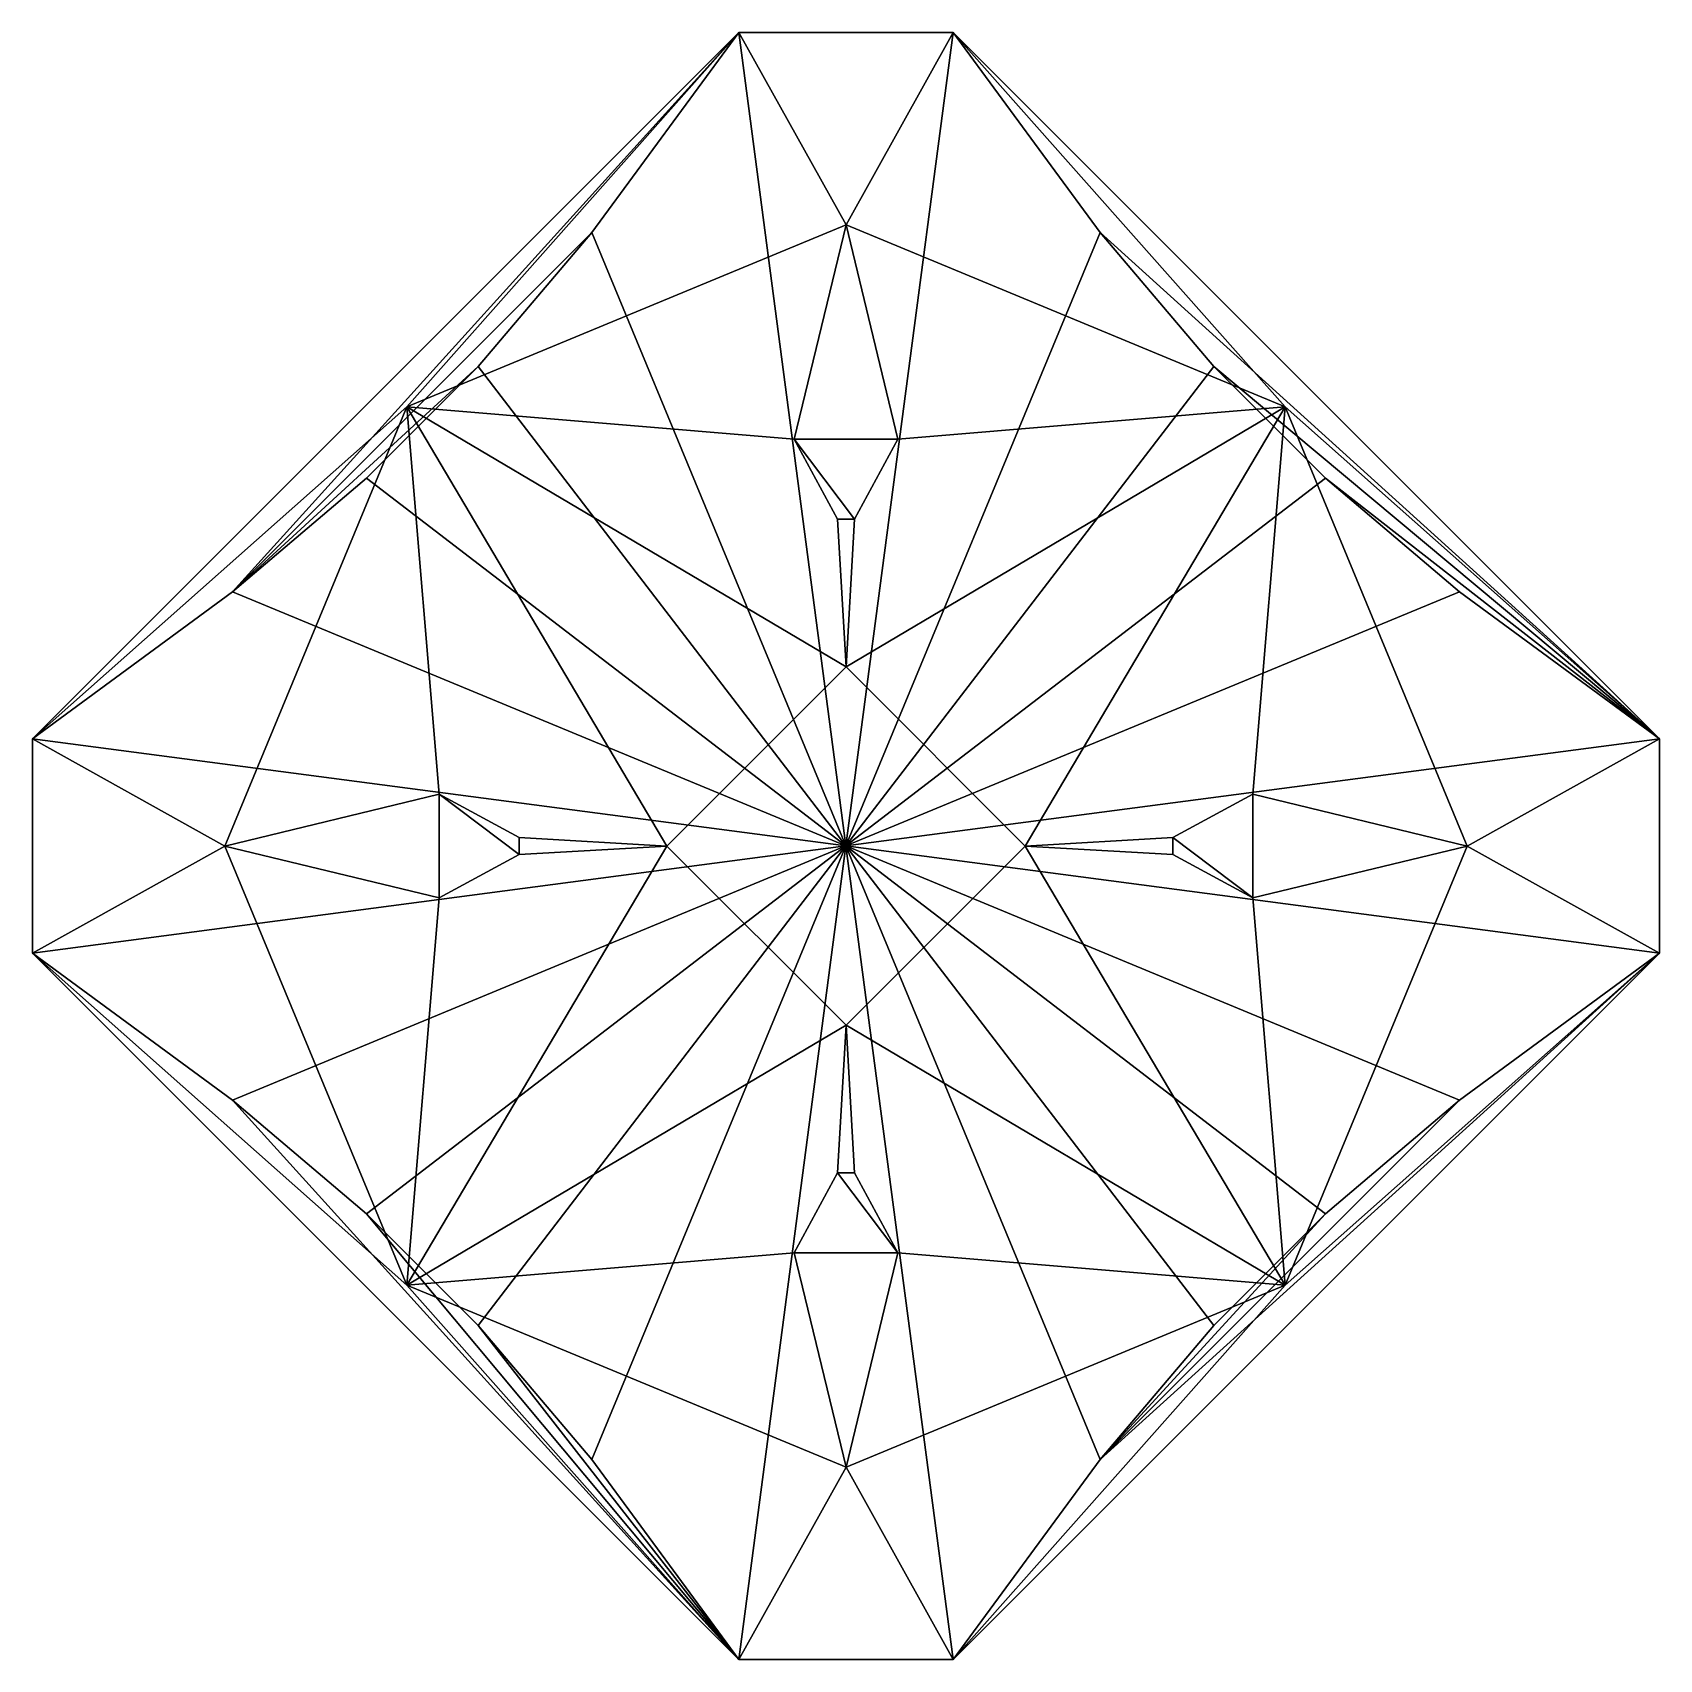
# Model space of a CAD drawing. Extents: x 0.96 to 2.11, y -0.58 to 0.58.
import ezdxf

# ---------------------------------------------------------------- set-up
doc = ezdxf.new("R2010")
doc.units = 0
doc.layers.add('Cube75', color=15, linetype='CONTINUOUS')

msp = doc.modelspace()

# ---------------------------------------------------------------- linework, layer by layer
at = {"layer": 'Cube75', "color": 0}
for points in [[(1.460541, 0.578108, -0.210285), (0.958543, 0.076113, -0.210298), (0.958543, 0.076113, -0.223702), (1.460541, 0.578108, -0.223705)], [(0.958543, 0.076113, -0.223702), (1.100639, 0.180605, -0.322935), (1.460541, 0.578108, -0.223705)], [(0.958543, 0.076113, -0.210298), (1.460541, 0.578108, -0.210285), (1.224547, 0.312104, -0.110453)], [(1.460541, 0.578108, -0.223705), (1.100639, 0.180605, -0.322935), (1.356048, 0.436015, -0.322935)], [(1.536652, 0.441511, -0.110529), (1.224547, 0.312104, -0.110453), (1.460541, 0.578108, -0.210285)], [(1.356048, 0.436015, -0.322935), (1.53665, 0.000005, -0.744231), (1.460541, 0.578108, -0.223705)], [(1.460541, 0.578108, -0.223705), (1.53665, 0.000005, -0.744231), (1.612759, 0.578108, -0.223705)], [(1.612759, 0.578108, -0.21028), (1.460541, 0.578108, -0.210285), (1.460541, 0.578108, -0.223705), (1.612759, 0.578108, -0.223705)], [(1.536652, 0.441511, -0.110529), (1.460541, 0.578108, -0.210285), (1.612759, 0.578108, -0.21028)], [(1.612759, 0.578108, -0.223705), (1.53665, 0.000005, -0.744231), (1.717253, 0.436017, -0.322934)], [(1.848754, 0.312105, -0.110452), (1.536652, 0.441511, -0.110529), (1.612759, 0.578108, -0.21028)], [(2.11476, 0.076114, -0.2103), (1.612759, 0.578108, -0.21028), (1.612759, 0.578108, -0.223705), (2.11476, 0.076114, -0.2237)], [(1.612759, 0.578108, -0.223705), (1.717253, 0.436017, -0.322934), (2.11476, 0.076114, -0.2237)], [(1.848754, 0.312105, -0.110452), (1.612759, 0.578108, -0.21028), (2.11476, 0.076114, -0.2103)], [(1.224547, 0.312104, -0.110453), (1.536652, 0.441511, -0.110529), (1.499844, 0.289234, -0.052381)], [(1.536652, 0.441511, -0.110529), (1.57346, 0.289235, -0.052381), (1.499844, 0.289234, -0.052381)], [(1.848754, 0.312105, -0.110452), (1.57346, 0.289235, -0.052381), (1.536652, 0.441511, -0.110529)], [(1.356048, 0.436015, -0.322935), (1.100639, 0.180605, -0.322935), (1.275159, 0.340786, -0.360775)], [(1.275159, 0.340786, -0.360775), (1.53665, 0.000005, -0.744231), (1.356048, 0.436015, -0.322935)], [(1.717253, 0.436017, -0.322934), (1.53665, 0.000005, -0.744231), (1.798143, 0.340788, -0.360774)], [(1.717253, 0.436017, -0.322934), (1.798143, 0.340788, -0.360774), (2.11476, 0.076114, -0.2237)], [(1.100639, 0.180605, -0.322935), (1.195867, 0.261494, -0.360775), (1.275159, 0.340786, -0.360775)], [(1.195867, 0.261494, -0.360775), (1.53665, 0.000005, -0.744231), (1.275159, 0.340786, -0.360775)], [(1.798143, 0.340788, -0.360774), (1.53665, 0.000005, -0.744231), (1.877434, 0.261496, -0.360774)], [(1.798143, 0.340788, -0.360774), (1.877434, 0.261496, -0.360774), (2.11476, 0.076114, -0.2237)], [(1.224547, 0.312104, -0.110453), (1.095116, -0.000017, -0.110539), (0.958543, 0.076113, -0.210298)], [(1.224547, 0.312104, -0.110453), (1.247412, 0.036796, -0.052383), (1.095116, -0.000017, -0.110539)], [(1.304457, 0.006067, -0.0306), (1.247412, 0.036796, -0.052383), (1.224547, 0.312104, -0.110453), (1.409398, -0.000003, 0.000007)], [(1.536652, 0.127282), (1.224547, 0.312104, -0.110453), (1.499844, 0.289234, -0.052381), (1.530572, 0.232195, -0.0306)], [(1.409398, -0.000003, 0.000007), (1.224547, 0.312104, -0.110453), (1.536652, 0.127282)], [(1.542732, 0.232195, -0.0306), (1.57346, 0.289235, -0.052381), (1.848754, 0.312105, -0.110452), (1.536652, 0.127282)], [(1.536652, 0.127282), (1.848754, 0.312105, -0.110452), (1.663933, -0.000004, 0.000001)], [(1.663933, -0.000004, 0.000001), (1.848754, 0.312105, -0.110452), (1.825871, 0.036801, -0.052375), (1.768848, 0.006081, -0.0306)], [(1.848754, 0.312105, -0.110452), (1.978128, -0.00002, -0.110513), (1.825871, 0.036801, -0.052375)], [(1.978128, -0.00002, -0.110513), (1.848754, 0.312105, -0.110452), (2.11476, 0.076114, -0.2103)], [(1.57346, 0.289235, -0.052381), (1.542732, 0.232195, -0.0306), (1.499844, 0.289234, -0.052381)], [(1.499844, 0.289234, -0.052381), (1.542732, 0.232195, -0.0306), (1.530572, 0.232195, -0.0306)], [(1.100639, 0.180605, -0.322935), (1.53665, 0.000005, -0.744231), (1.195867, 0.261494, -0.360775)], [(1.877434, 0.261496, -0.360774), (1.53665, 0.000005, -0.744231), (1.972663, 0.180607, -0.322934)], [(1.877434, 0.261496, -0.360774), (1.972663, 0.180607, -0.322934), (2.11476, 0.076114, -0.2237)], [(1.530572, 0.232195, -0.0306), (1.542732, 0.232195, -0.0306), (1.536652, 0.127282)], [(0.958543, 0.076113, -0.223702), (1.53665, 0.000005, -0.744231), (1.100639, 0.180605, -0.322935)], [(1.972663, 0.180607, -0.322934), (1.53665, 0.000005, -0.744231), (2.11476, 0.076114, -0.2237)], [(1.536654, -0.127278), (1.409398, -0.000003, 0.000007), (1.536652, 0.127282), (1.663933, -0.000004, 0.000001)], [(0.958543, -0.076106, -0.223702), (1.53665, 0.000005, -0.744231), (0.958543, 0.076113, -0.223702)], [(0.958543, 0.076113, -0.210298), (0.958543, -0.076106, -0.21027), (0.958543, -0.076106, -0.223702), (0.958543, 0.076113, -0.223702)], [(1.095116, -0.000017, -0.110539), (0.958543, -0.076106, -0.21027), (0.958543, 0.076113, -0.210298)], [(2.11476, 0.076114, -0.2237), (1.53665, 0.000005, -0.744231), (2.11476, -0.076105, -0.2237)], [(1.978128, -0.00002, -0.110513), (2.11476, 0.076114, -0.2103), (2.11476, -0.076105, -0.21027)], [(2.11476, -0.076105, -0.21027), (2.11476, 0.076114, -0.2103), (2.11476, 0.076114, -0.2237), (2.11476, -0.076105, -0.2237)], [(1.247412, 0.036796, -0.052383), (1.247412, -0.036811, -0.052383), (1.095116, -0.000017, -0.110539)], [(1.304457, -0.00608, -0.0306), (1.247412, -0.036811, -0.052383), (1.247412, 0.036796, -0.052383)], [(1.304457, 0.006067, -0.0306), (1.304457, -0.00608, -0.0306), (1.247412, 0.036796, -0.052383)], [(1.825871, 0.036801, -0.052375), (1.825872, -0.036821, -0.052375), (1.768848, 0.006081, -0.0306)], [(1.978128, -0.00002, -0.110513), (1.825872, -0.036821, -0.052375), (1.825871, 0.036801, -0.052375)], [(1.100631, -0.180601, -0.322927), (1.53665, 0.000005, -0.744231), (0.958543, -0.076106, -0.223702)], [(1.195861, -0.261492, -0.360768), (1.53665, 0.000005, -0.744231), (1.100631, -0.180601, -0.322927)], [(1.275154, -0.340784, -0.360768), (1.53665, 0.000005, -0.744231), (1.195861, -0.261492, -0.360768)], [(1.356045, -0.436015, -0.322928), (1.53665, 0.000005, -0.744231), (1.275154, -0.340784, -0.360768)], [(1.304457, -0.00608, -0.0306), (1.304457, 0.006067, -0.0306), (1.409398, -0.000003, 0.000007)], [(1.46054, -0.578108, -0.223697), (1.53665, 0.000005, -0.744231), (1.356045, -0.436015, -0.322928)], [(1.61276, -0.578108, -0.223697), (1.53665, 0.000005, -0.744231), (1.46054, -0.578108, -0.223697)], [(1.798148, -0.340787, -0.360766), (1.53665, 0.000005, -0.744231), (1.717257, -0.436017, -0.322925)], [(1.877441, -0.261494, -0.360766), (1.53665, 0.000005, -0.744231), (1.798148, -0.340787, -0.360766)], [(1.717257, -0.436017, -0.322925), (1.53665, 0.000005, -0.744231), (1.61276, -0.578108, -0.223697)], [(2.11476, -0.076105, -0.2237), (1.53665, 0.000005, -0.744231), (1.972672, -0.180602, -0.322925)], [(1.972672, -0.180602, -0.322925), (1.53665, 0.000005, -0.744231), (1.877441, -0.261494, -0.360766)], [(1.663933, -0.000004, 0.000001), (1.768848, 0.006081, -0.0306), (1.768848, -0.006098, -0.0306)], [(1.825872, -0.036821, -0.052375), (1.768848, -0.006098, -0.0306), (1.768848, 0.006081, -0.0306)], [(1.095116, -0.000017, -0.110539), (1.224546, -0.312103, -0.110453), (0.958543, -0.076106, -0.21027)], [(1.224546, -0.312103, -0.110453), (1.095116, -0.000017, -0.110539), (1.247412, -0.036811, -0.052383)], [(1.409398, -0.000003, 0.000007), (1.224546, -0.312103, -0.110453), (1.247412, -0.036811, -0.052383), (1.304457, -0.00608, -0.0306)], [(1.536654, -0.127278), (1.224546, -0.312103, -0.110453), (1.409398, -0.000003, 0.000007)], [(1.663933, -0.000004, 0.000001), (1.84876, -0.312099, -0.11045), (1.536654, -0.127278)], [(1.768848, -0.006098, -0.0306), (1.825872, -0.036821, -0.052375), (1.84876, -0.312099, -0.11045), (1.663933, -0.000004, 0.000001)], [(1.84876, -0.312099, -0.11045), (1.825872, -0.036821, -0.052375), (1.978128, -0.00002, -0.110513)], [(1.84876, -0.312099, -0.11045), (1.978128, -0.00002, -0.110513), (2.11476, -0.076105, -0.21027)], [(0.958543, -0.076106, -0.223702), (1.46054, -0.578108, -0.223697), (1.100631, -0.180601, -0.322927)], [(0.958543, -0.076106, -0.21027), (1.46054, -0.578108, -0.210288), (1.46054, -0.578108, -0.223697), (0.958543, -0.076106, -0.223702)], [(1.224546, -0.312103, -0.110453), (1.46054, -0.578108, -0.210288), (0.958543, -0.076106, -0.21027)], [(1.61276, -0.578108, -0.210281), (2.11476, -0.076105, -0.21027), (2.11476, -0.076105, -0.2237), (1.61276, -0.578108, -0.223697)], [(1.61276, -0.578108, -0.223697), (2.11476, -0.076105, -0.2237), (1.717257, -0.436017, -0.322925)], [(1.84876, -0.312099, -0.11045), (2.11476, -0.076105, -0.21027), (1.61276, -0.578108, -0.210281)], [(2.11476, -0.076105, -0.2237), (1.972672, -0.180602, -0.322925), (1.717257, -0.436017, -0.322925)], [(1.530576, -0.232194, -0.030599), (1.499851, -0.289229, -0.052379), (1.224546, -0.312103, -0.110453), (1.536654, -0.127278)], [(1.530576, -0.232194, -0.030599), (1.536654, -0.127278), (1.542732, -0.232193, -0.030599)], [(1.536654, -0.127278), (1.84876, -0.312099, -0.11045), (1.573459, -0.289228, -0.052379), (1.542732, -0.232193, -0.030599)], [(1.100631, -0.180601, -0.322927), (1.46054, -0.578108, -0.223697), (1.195861, -0.261492, -0.360768)], [(1.972672, -0.180602, -0.322925), (1.877441, -0.261494, -0.360766), (1.717257, -0.436017, -0.322925)], [(1.530576, -0.232194, -0.030599), (1.573459, -0.289228, -0.052379), (1.499851, -0.289229, -0.052379)], [(1.542732, -0.232193, -0.030599), (1.573459, -0.289228, -0.052379), (1.530576, -0.232194, -0.030599)], [(1.195861, -0.261492, -0.360768), (1.46054, -0.578108, -0.223697), (1.275154, -0.340784, -0.360768)], [(1.717257, -0.436017, -0.322925), (1.877441, -0.261494, -0.360766), (1.798148, -0.340787, -0.360766)], [(1.224546, -0.312103, -0.110453), (1.499851, -0.289229, -0.052379), (1.536656, -0.441515, -0.11053)], [(1.573459, -0.289228, -0.052379), (1.536656, -0.441515, -0.11053), (1.499851, -0.289229, -0.052379)], [(1.84876, -0.312099, -0.11045), (1.536656, -0.441515, -0.11053), (1.573459, -0.289228, -0.052379)], [(1.224546, -0.312103, -0.110453), (1.536656, -0.441515, -0.11053), (1.46054, -0.578108, -0.210288)], [(1.536656, -0.441515, -0.11053), (1.84876, -0.312099, -0.11045), (1.61276, -0.578108, -0.210281)], [(1.275154, -0.340784, -0.360768), (1.46054, -0.578108, -0.223697), (1.356045, -0.436015, -0.322928)], [(1.536656, -0.441515, -0.11053), (1.61276, -0.578108, -0.210281), (1.46054, -0.578108, -0.210288)], [(1.46054, -0.578108, -0.210288), (1.61276, -0.578108, -0.210281), (1.61276, -0.578108, -0.223697), (1.46054, -0.578108, -0.223697)]]:
    msp.add_3dface(points, dxfattribs=at)

doc.saveas('drawing.dxf')
